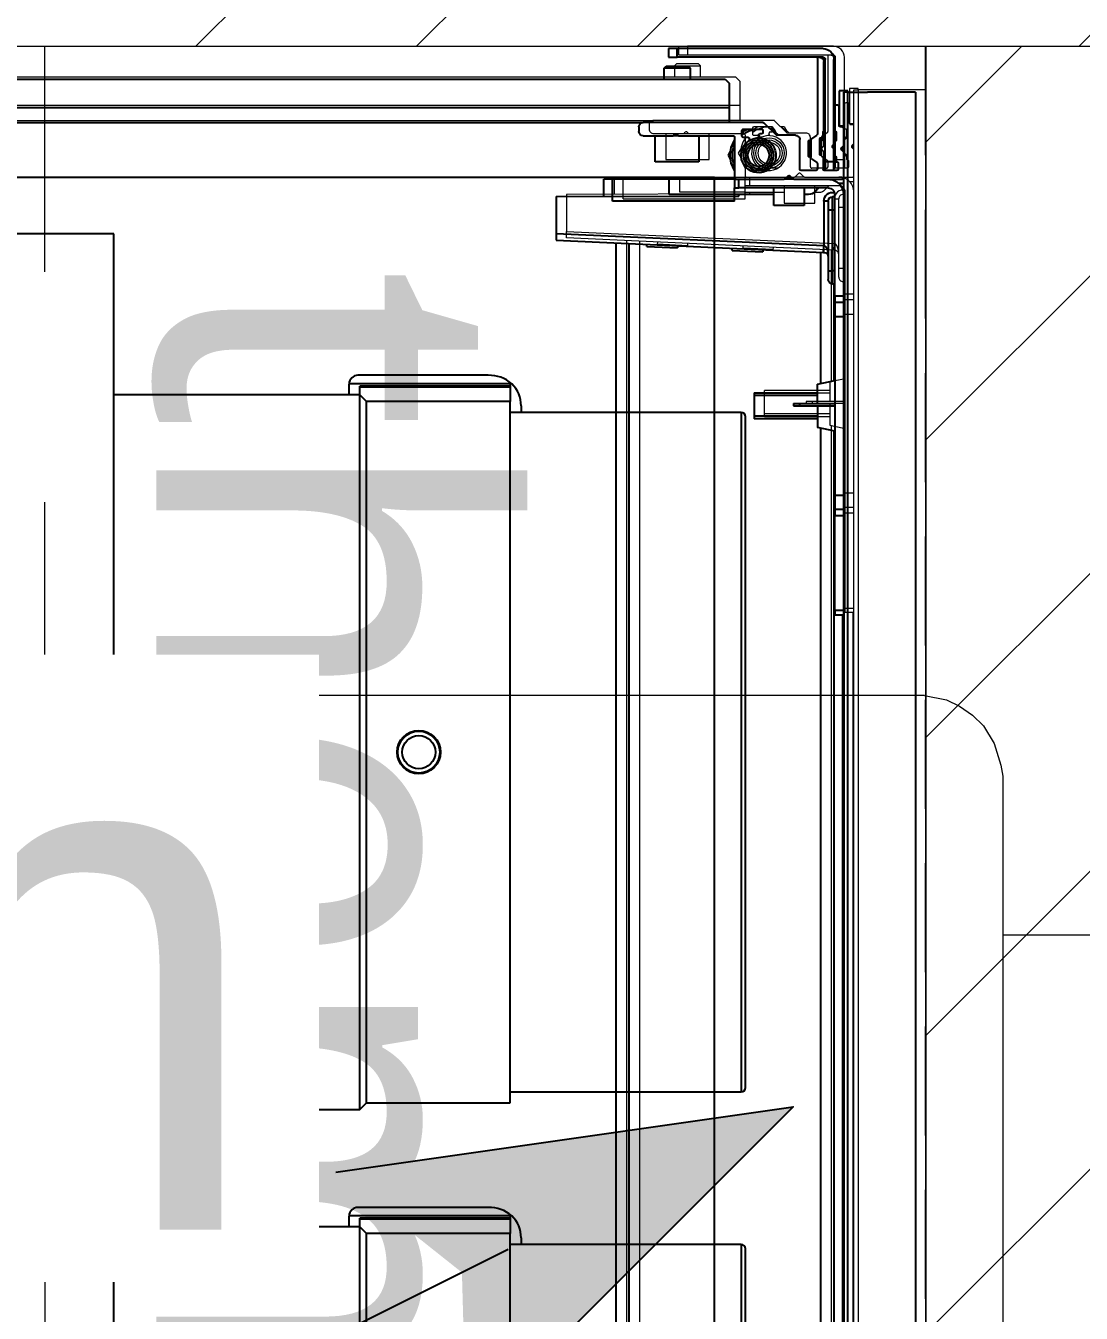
# Model space of a CAD drawing. Header units: centimetres. Extents: x 2666 to 9670, y 1889 to 5633.
# Drawn here: x 5266.43 to 5290.66, y 4105.31 to 4134.86 of the extents above; entities that cross this region are included whole.
import ezdxf

# ---------------------------------------------------------------- set-up
doc = ezdxf.new("R2010")
doc.units = ezdxf.units.CM
doc.header["$LTSCALE"] = 12.7
doc.linetypes.add('Style de ligne -1', pattern=[0.83328, 0.41656, -0.41672])
doc.linetypes.add('Style de ligne -13', pattern=[0.295276, 0.19685, -0.098425])
for name, color, linetype, lineweight in [('B aménagement intérieur', 7, 'Continuous', 5), ('B Faux plafonds-1', 7, 'Continuous', 5), ('B GÈnÈral', 7, 'Continuous', 5), ('B Général', 7, 'Continuous', 5), ('C ANNOTATIONS-prestations', 7, 'Continuous', 5), ('prlm-ELEC-CFO', 1, 'Continuous', 25)]:
    doc.layers.add(name, color=color, linetype=linetype, lineweight=lineweight)
doc.layers.add('MTI900_Alu', color=252, linetype='Continuous')
doc.layers.add('prlm-CHAUFF', color=4, linetype='Continuous')
doc.styles.add('prlm-chauff', font='trebucbi.ttf', dxfattribs={"height": 18})
doc.styles.add('prlm-elec-cfo', font='comic.ttf', dxfattribs={"height": 12})

# ---------------------------------------------------------------- blocks, each defined once
blk = doc.blocks.new('gaine 150_70')
at = {"layer": 'B Général', "color": 7, "linetype": 'Continuous', "lineweight": 5}
blk.add_line((18.5, 36.305), (-69, 36.305), dxfattribs=at)
at = {"layer": 'B Général', "color": 7, "linetype": 'Continuous', "lineweight": 5, "flags": 128}
for points in [[(-70, 36.305), (19.5, 36.305), (19.5, -2.715), (-70, -2.715)], [(-70, -2.7), (-70, 36.3), (19.5, 36.3), (19.5, -2.7)]]:
    blk.add_lwpolyline(points, close=True, dxfattribs=at)
at = {"layer": 'C ANNOTATIONS-prestations'}
blk.add_line((-69, 36.305), (-69, 35.205), dxfattribs=at)
at = {"layer": 'C ANNOTATIONS-prestations', "lineweight": 5}
for p, q in [((-69, 35.205), (-69, 34.755)), ((-69.03, 34.755), (-69.03, 34.555)), ((-69, 34.755), (-69.03, 34.755)), ((-69, 34.655), (-69, 34.755)), ((-69, 34.755), (18.5, 34.755)), ((18.5, 34.655), (-69, 34.655)), ((-68.23, 34.555), (-68.23, 34.655)), ((-68.2, 34.625), (-68.2, 34.585)), ((-67.771, 34.655), (-67.721, 34.606)), ((-67.736, 34.62), (-67.664, 34.62)), ((-67.679, 34.606), (-67.629, 34.655)), ((-67, 34.625), (-67, 34.655)), ((-67, 33.517), (-67, 34.625)), ((-66.9, 34.55), (-66.9, 34.655)), ((-64.317, 34.455), (-64.317, 34.655)), ((-64.182, 34.655), (-64.182, 34.455)), ((-63.85, 34.455), (-63.85, 34.655)), ((-59.75, 34.455), (-59.75, 34.655)), ((-59.418, 34.455), (-59.418, 34.655)), ((-59.283, 34.655), (-59.283, 34.455)), ((-57.1, 34.455), (-57.1, 34.655)), ((-57, 34.655), (-57, 34.455)), ((-23.583, 34.635), (-57, 34.635)), ((-67.4, 34.435), (-69.75, 34.435)), ((-69.03, 34.555), (-68.23, 34.555)), ((-68.7, 34.525), (-68.7, 34.465)), ((-68.23, 34.555), (-68.67, 34.555)), ((-68.67, 34.435), (-68.135, 34.435)), ((-67.904, 34.485), (-68.076, 34.485)), ((-67.94, 34.485), (-67.901, 34.446)), ((-67.901, 34.446), (-67.868, 34.446)), ((-67.845, 34.435), (-67.56, 34.435)), ((-67.537, 34.446), (-67.499, 34.446)), ((-67.4, 34.485), (-67.501, 34.485)), ((-67.499, 34.446), (-67.46, 34.485)), ((-67.4, 34.505), (-67.4, 34.485)), ((-67.4, 34.435), (-67.2, 34.435)), ((-67.4, 34.235), (-67.4, 34.435)), ((-67.23, 34.535), (-67.37, 34.535)), ((-67.2, 34.505), (-67.2, 34.215)), ((-66.8, 34.305), (-66.8, 32.255)), ((-64.317, 34.455), (-66.65, 34.455)), ((-66.6, 34.405), (-66.6, 34.455)), ((-66.6, 34.405), (-66.3, 34.405)), ((-66.3, 34.305), (-66.5, 34.305)), ((-66.5, 34.205), (-66.5, 34.305)), ((-66.3, 34.455), (-66.3, 34.405)), ((-66.3, 34.405), (-64.9, 34.405)), ((-66.3, 34.405), (-66.3, 34.305)), ((-64.9, 34.305), (-66.3, 34.305)), ((-64.9, 34.405), (-64.9, 34.455)), ((-64.9, 34.405), (-64.6, 34.405)), ((-64.9, 34.405), (-64.9, 34.305)), ((-64.7, 34.305), (-64.9, 34.305)), ((-64.6, 34.455), (-64.6, 34.405)), ((-62.366, 34.435), (-64.6, 34.435)), ((-64.182, 34.455), (-64.317, 34.455)), ((-63.85, 34.455), (-64.182, 34.455)), ((-59.75, 34.455), (-63.85, 34.455)), ((-62.37, 34.455), (-62.3, 34.105)), ((-61.85, 34.455), (-61.85, 33.696)), ((-61.8, 34.455), (-61.8, 33.696)), ((-61.3, 34.105), (-61.23, 34.455)), ((-23.65, 34.435), (-61.234, 34.435)), ((-59.418, 34.455), (-59.75, 34.455)), ((-59.283, 34.455), (-59.418, 34.455)), ((-57.1, 34.455), (-59.283, 34.455)), ((-57, 34.455), (-57.1, 34.455)), ((-70, 34.185), (-70, 30.835)), ((-69.8, 34.185), (-69.8, 30.835)), ((-69.8, 34.105), (-69.8, 34.085)), ((-69.77, 34.055), (-68.041, 34.055)), ((-67.4, 34.235), (-69.75, 34.235)), ((-68.105, 34.205), (-69.7, 34.205)), ((-68.077, 34.185), (-67.903, 34.185)), ((-68.016, 34.042), (-67.929, 33.918)), ((-67.9, 34.235), (-67.9, 34.185)), ((-67.783, 34.205), (-67.875, 34.205)), ((-67.857, 34.185), (-67.857, 34.235)), ((-67.762, 34.196), (-67.721, 34.156)), ((-67.679, 34.156), (-67.638, 34.196)), ((-67.53, 34.205), (-67.617, 34.205)), ((-67.543, 34.185), (-67.543, 34.235)), ((-67.23, 34.185), (-67.502, 34.185)), ((-67.5, 34.185), (-67.5, 34.235)), ((-67.471, 33.918), (-67.384, 34.042)), ((-67.2, 34.235), (-67.4, 34.235)), ((-67.359, 34.055), (-67.23, 34.055)), ((-67.2, 34.025), (-67.2, 33.685)), ((-65.471, 34.205), (-66.5, 34.205)), ((-65.75, 28.055), (-65.471, 34.205)), ((-65.321, 34.198), (-65.6, 28.055)), ((-65.471, 34.205), (-65.47, 34.21)), ((-65.321, 34.198), (-65.471, 34.205)), ((-65.324, 34.135), (-62.306, 34.135)), ((-65.32, 34.21), (-65.321, 34.198)), ((-62.3, 34.105), (-61.85, 34.105)), ((-62.1, 34.105), (-62.1, 32.605)), ((-62.039, 34.105), (-62.039, 32.605)), ((-61.8, 34.105), (-61.3, 34.105)), ((-61.561, 34.105), (-61.561, 32.605)), ((-61.5, 32.605), (-61.5, 34.105)), ((-61.294, 34.135), (-23.75, 34.135)), ((-67.904, 33.905), (-67.496, 33.905)), ((-67.9, 33.905), (-67.9, 33.875)), ((-67.9, 33.875), (-67.5, 33.875)), ((-67.9, 33.875), (-67.88, 33.855)), ((-67.88, 33.855), (-67.52, 33.855)), ((-67.857, 33.855), (-67.857, 33.905)), ((-67.543, 33.855), (-67.543, 33.905)), ((-67.52, 33.855), (-67.5, 33.875)), ((-67.5, 33.875), (-67.5, 33.905)), ((-66.4, 33.755), (-66.8, 33.755)), ((-66.65, 33.755), (-66.65, 33.852)), ((-66.4, 33.055), (-66.4, 33.755)), ((-61.85, 33.696), (-61.8, 33.696)), ((-61.85, 33.696), (-61.85, 33.56)), ((-61.8, 33.696), (-61.8, 33.56)), ((-68.01, 33.555), (-68.01, 33.127)), ((-67.23, 33.655), (-67.91, 33.655)), ((-67.079, 33.426), (-67.009, 33.496)), ((-67, 33.517), (-67, 33.293)), ((-61.85, 33.56), (-61.8, 33.56)), ((-68.019, 33.106), (-68.291, 32.834)), ((-68.156, 33.055), (-68.056, 33.113)), ((-67.009, 33.314), (-67.079, 33.384)), ((-67, 32.185), (-67, 33.293)), ((-68.3, 32.813), (-68.3, 30.055)), ((-68.156, 32.969), (-68.156, 33.055)), ((-68.07, 32.805), (-68.12, 32.805)), ((-67.2, 32.899), (-67.2, 32.511)), ((-66.8, 33.055), (-66.4, 33.055)), ((-66.65, 32.155), (-66.65, 33.055)), ((-65.334, 32.803), (-65.384, 32.805)), ((-68.15, 32.775), (-68.15, 32.355)), ((-68.04, 32.735), (-68.04, 32.775)), ((-67.979, 32.705), (-68.01, 32.705)), ((-65.334, 32.803), (-65.366, 32.101)), ((-61.5, 32.605), (-62.1, 32.605)), ((-68.104, 32.325), (-68.15, 32.351)), ((-68.12, 32.325), (-67.99, 32.325)), ((-67.96, 32.355), (-67.96, 32.465)), ((-67.93, 32.495), (-67.907, 32.495)), ((-67, 32.255), (-66.8, 32.255)), ((-66.8, 32.255), (-66.8, 32.155)), ((-66.65, 32.257), (-66.61, 32.255)), ((-66.61, 32.255), (-66.601, 28.055)), ((-69.2, 32.035), (-69.3, 31.935)), ((-69.3, 1.435), (-69.3, 31.935)), ((-69.2, 32.035), (-68.65, 32.035)), ((-68.65, 32.035), (-68.3, 32.035)), ((-68.65, 1.335), (-68.65, 32.035)), ((-68, 30.867), (-68, 32.125)), ((-67.97, 32.155), (-67.03, 32.155)), ((-67.55, 32.005), (-67.65, 32.063)), ((-67.45, 32.063), (-67.55, 32.005)), ((-67, 32.155), (-67, 32.185)), ((-67, 30.655), (-67, 32.155)), ((-66.8, 32.155), (-67, 32.155)), ((-66.65, 32.155), (-66.8, 32.155)), ((-66.5, 32.155), (-66.65, 32.155)), ((-66.65, 32.155), (-66.65, 30.655)), ((-66.5, 29.355), (-66.5, 32.155)), ((-65.416, 32.104), (-65.366, 32.101)), ((-67.4, 31.335), (-68, 31.335)), ((-67.4, 30.335), (-67.4, 31.335)), ((-69.55, 31.135), (-69.6, 31.085)), ((-69.6, 31.085), (-69.6, 30.585)), ((-69.55, 30.535), (-69.55, 31.135)), ((-69.3, 31.135), (-69.55, 31.135)), ((-70, 30.635), (-70, 30.835)), ((-70, 30.835), (-69.8, 30.835)), ((-69.8, 30.835), (-69.8, 30.635)), ((-68.029, 30.826), (-68.009, 30.846)), ((-68.009, 30.764), (-68.029, 30.784)), ((-68, 30.743), (-68, 30.867)), ((-68, 30.055), (-68, 30.743)), ((-65.423, 30.841), (-65.473, 30.843)), ((-65.423, 30.841), (-65.455, 30.139)), ((-69.8, 30.635), (-70, 30.635)), ((-69.6, 30.585), (-69.55, 30.535)), ((-69.55, 30.535), (-69.3, 30.535)), ((-67, 29.355), (-67, 30.655)), ((-66.65, 30.655), (-67, 30.655)), ((-68, 30.335), (-67.4, 30.335)), ((-68.3, 3.285), (-68.3, 30.055)), ((-68.2, 29.955), (-68.1, 29.955)), ((-65.505, 30.142), (-65.455, 30.139)), ((-65.524, 29.735), (-23.925, 29.735)), ((-67, 29.155), (-67, 29.355)), ((-66.5, 29.355), (-67, 29.355)), ((-65.537, 29.435), (-23.925, 29.435)), ((-66.603, 29.155), (-67, 29.155)), ((-66.601, 28.055), (-65.75, 28.055)), ((-65.6, 28.055), (-65.75, 28.055))]:
    blk.add_line(p, q, dxfattribs=at)
at = {"layer": 'C ANNOTATIONS-prestations', "lineweight": 5, "flags": 128}
for points in [[(-68.23, 34.555, 0.198912), (-68.209, 34.564, 0.198912), (-68.2, 34.585)], [(-68.17, 34.655, 0.198912), (-68.191, 34.646, 0.198912), (-68.2, 34.625)], [(-67.721, 34.606, 0.198912), (-67.7, 34.597, 0.198912), (-67.679, 34.606)], [(-67, 34.625, 0.198912), (-67.009, 34.646, 0.198912), (-67.03, 34.655)], [(-66.65, 34.655, 0.198912), (-66.897, 34.552, 0.198912), (-67, 34.305)], [(-69.75, 34.435, 0.198912), (-69.927, 34.362, 0.198912), (-70, 34.185)], [(-68.67, 34.555, 0.198912), (-68.691, 34.546, 0.198912), (-68.7, 34.525)], [(-68.7, 34.465, 0.198912), (-68.691, 34.444, 0.198912), (-68.67, 34.435)], [(-68.135, 34.435, 0.17724), (-68.116, 34.442, 0.17724), (-68.105, 34.46)], [(-68.076, 34.485, 0.17724), (-68.095, 34.478, 0.17724), (-68.105, 34.46)], [(-67.875, 34.46, 0.17724), (-67.885, 34.478, 0.17724), (-67.904, 34.485)], [(-67.9, 34.435, 0.013224), (-67.9, 34.44, 0.013224), (-67.901, 34.446)], [(-67.875, 34.46, 0.17724), (-67.864, 34.442, 0.17724), (-67.845, 34.435)], [(-67.56, 34.435, 0.17724), (-67.541, 34.442, 0.17724), (-67.53, 34.46)], [(-67.501, 34.485, 0.17724), (-67.52, 34.478, 0.17724), (-67.53, 34.46)], [(-67.499, 34.446, 0.013224), (-67.5, 34.44, 0.013224), (-67.5, 34.435)], [(-67.37, 34.535, 0.198912), (-67.391, 34.526, 0.198912), (-67.4, 34.505)], [(-67.2, 34.505, 0.198912), (-67.209, 34.526, 0.198912), (-67.23, 34.535)], [(-66.65, 34.455, 0.198912), (-66.756, 34.411, 0.198912), (-66.8, 34.305)], [(-66.695, 34.448, 0.227222), (-66.656, 34.28, 0.227222), (-66.5, 34.205)], [(-66.6, 34.405, 0.198912), (-66.571, 34.334, 0.198912), (-66.5, 34.305)], [(-65.22, 34.305, 0.193016), (-65.289, 34.277, 0.193016), (-65.32, 34.21)], [(-64.7, 34.305, 0.198912), (-64.629, 34.334, 0.198912), (-64.6, 34.405)], [(-69.75, 34.235, 0.198912), (-69.785, 34.22, 0.198912), (-69.8, 34.185)], [(-69.7, 34.205, 0.198912), (-69.771, 34.176, 0.198912), (-69.8, 34.105)], [(-69.8, 34.085, 0.198912), (-69.791, 34.064, 0.198912), (-69.77, 34.055)], [(-68.105, 34.205, 0.155096), (-68.094, 34.191, 0.155096), (-68.077, 34.185)], [(-68.016, 34.042, 0.120588), (-68.027, 34.052, 0.120588), (-68.041, 34.055)], [(-67.903, 34.185, 0.155096), (-67.886, 34.191, 0.155096), (-67.875, 34.205)], [(-67.762, 34.196, 0.098491), (-67.772, 34.203, 0.098491), (-67.783, 34.205)], [(-67.721, 34.156, 0.198912), (-67.7, 34.147, 0.198912), (-67.679, 34.156)], [(-67.617, 34.205, 0.098491), (-67.628, 34.203, 0.098491), (-67.638, 34.196)], [(-67.53, 34.205, 0.155096), (-67.519, 34.191, 0.155096), (-67.502, 34.185)], [(-67.359, 34.055, 0.120588), (-67.373, 34.052, 0.120588), (-67.384, 34.042)], [(-67.23, 34.185, 0.198912), (-67.209, 34.194, 0.198912), (-67.2, 34.215)], [(-67.2, 34.025, 0.198912), (-67.209, 34.046, 0.198912), (-67.23, 34.055)], [(-66.8, 34.087, 0.028434), (-66.763, 34.044, 0.028434), (-66.722, 34.005)], [(-66.65, 33.852, 0.109774), (-66.669, 33.936, 0.109774), (-66.722, 34.005)], [(-67.929, 33.918, 0.120588), (-67.918, 33.908, 0.120588), (-67.904, 33.905)], [(-67.496, 33.905, 0.120588), (-67.482, 33.908, 0.120588), (-67.471, 33.918)], [(-67.91, 33.655, 0.198912), (-67.981, 33.626, 0.198912), (-68.01, 33.555)], [(-67.23, 33.655, 0.198912), (-67.209, 33.664, 0.198912), (-67.2, 33.685)], [(-67.079, 33.426, 0.198912), (-67.088, 33.405, 0.198912), (-67.079, 33.384)], [(-67.009, 33.496, 0.098491), (-67.002, 33.506, 0.098491), (-67, 33.517)], [(-68.01, 33.164, 0.041018), (-68.079, 33.083, 0.041018), (-68.133, 32.992)], [(-68.019, 33.106, 0.098491), (-68.012, 33.116, 0.098491), (-68.01, 33.127)], [(-67.882, 32.482, 0.366532), (-67.384, 32.341, 0.366532), (-67.164, 32.808, 0.366532), (-67.588, 33.103, 0.366532), (-67.949, 32.733)], [(-67, 33.293, 0.098491), (-67.002, 33.304, 0.098491), (-67.009, 33.314)], [(-68.291, 32.834, 0.098491), (-68.298, 32.824, 0.098491), (-68.3, 32.813)], [(-68.12, 32.805, 0.198912), (-68.141, 32.796, 0.198912), (-68.15, 32.775)], [(-68.04, 32.775, 0.198912), (-68.049, 32.796, 0.198912), (-68.07, 32.805)], [(-68.143, 32.794, 0.018566), (-68.148, 32.75, 0.018566), (-68.15, 32.705)], [(-68.15, 32.705, 0.085942), (-68.115, 32.503, 0.085942), (-68.014, 32.325)], [(-68.04, 32.735, 0.198912), (-68.031, 32.714, 0.198912), (-68.01, 32.705)], [(-67.979, 32.705, 0.189855), (-67.958, 32.713, 0.189855), (-67.949, 32.733)], [(-67.949, 32.733, 0.008728), (-67.95, 32.719, 0.008728), (-67.95, 32.705)], [(-67.95, 32.705, 0.074153), (-67.933, 32.588, 0.074153), (-67.882, 32.482)], [(-68.15, 32.455, 0.02871), (-68.117, 32.388, 0.02871), (-68.077, 32.325)], [(-68.15, 32.355, 0.198912), (-68.141, 32.334, 0.198912), (-68.12, 32.325)], [(-67.99, 32.325, 0.198912), (-67.969, 32.334, 0.198912), (-67.96, 32.355)], [(-67.93, 32.495, 0.198912), (-67.951, 32.486, 0.198912), (-67.96, 32.465)], [(-67.882, 32.482, 0.122946), (-67.893, 32.491, 0.122946), (-67.907, 32.495)], [(-67.97, 32.155, 0.198912), (-67.991, 32.146, 0.198912), (-68, 32.125)], [(-67.896, 32.155, 0.14145), (-67.55, 32.055, 0.14145), (-67.204, 32.155)], [(-67.79, 32.155, 0.103148), (-67.55, 32.105, 0.103148), (-67.31, 32.155)], [(-67.03, 32.155, 0.198912), (-67.009, 32.164, 0.198912), (-67, 32.185)], [(-68.029, 30.826, 0.198912), (-68.038, 30.805, 0.198912), (-68.029, 30.784)], [(-68.009, 30.846, 0.098491), (-68.002, 30.856, 0.098491), (-68, 30.867)], [(-68, 30.743, 0.098491), (-68.002, 30.754, 0.098491), (-68.009, 30.764)], [(-68.3, 30.055, 0.198912), (-68.271, 29.984, 0.198912), (-68.2, 29.955)], [(-68.1, 29.955, 0.198912), (-68.029, 29.984, 0.198912), (-68, 30.055)]]:
    blk.add_lwpolyline(points, format="xyb", dxfattribs=at)
at = {"layer": 'C ANNOTATIONS-prestations', "lineweight": 5}
for radius in [0.35, 0.3, 0.25]:
    blk.add_circle((-67.55, 32.705), radius, dxfattribs=at)
for points, knots in [([(-65.22, 34.305), (-65.254, 34.305), (-65.318, 34.298), (-65.367, 34.286), (-65.396, 34.276), (-65.421, 34.265), (-65.441, 34.252), (-65.453, 34.242), (-65.462, 34.232), (-65.469, 34.218), (-65.47, 34.211), (-65.47, 34.21), (-65.47, 34.21)], [0, 0, 0, 1, 2, 3, 4, 5, 6, 7, 8, 9, 9, 10, 10, 10]), ([(-65.47, 34.21), (-65.431, 34.208), (-65.38, 34.207), (-65.352, 34.207), (-65.333, 34.207), (-65.324, 34.208), (-65.322, 34.209), (-65.321, 34.209), (-65.32, 34.209), (-65.32, 34.209), (-65.32, 34.21)], [0, 0, 0, 1, 2, 3, 4, 5, 6, 7, 7, 8, 8, 8])]:
    blk.add_open_spline(points, degree=2, knots=knots, dxfattribs=at)
blk = doc.blocks.new('xi.thema+')
at = {"layer": 'prlm-CHAUFF', "color": 0}
blk.add_lwpolyline([(-20.9, 0), (-20.9, 34.4), (20.9, 34.4), (20.9, 0)], close=True, dxfattribs=at)
blk.add_circle((0, 13), 6.25, dxfattribs=at)
at = {"layer": 'prlm-CHAUFF', "color": 0, "insert": (0, 25.539), "char_height": 8, "width": 7.19706, "attachment_point": 5, "style": 'prlm-chauff'}
blk.add_mtext('thema+', dxfattribs=at)
blk = doc.blocks.new('A n0.MTI900_Alu_390')
at = {"layer": 'MTI900_Alu', "color": 1, "linetype": 'Continuous'}
for p, q in [((-4.34, -0.405), (-4.34, -3.475)), ((-4.405, -0.415), (-4.405, -3.465)), ((-4.305, -0.6), (-4.305, -3.277)), ((-4.1351, -3.077), (-4.136, -3.497)), ((-4.1351, -3.077), (-4.05, -3.077)), ((-4.0221, -3.692), (-4.05, -3.077)), ((-4.05, -3.077), (-4.035, -3.077)), ((-4.035, -3.077), (-4.0071, -3.6913)), ((-4.175, -3.207), (-4.175, -3.187)), ((-4.1353, -3.187), (-4.175, -3.187)), ((-4.175, -3.337), (-4.175, -3.207)), ((-4.125, -3.207), (-4.175, -3.207)), ((-4.125, -3.487), (-4.125, -3.207)), ((-0.2775, -3.215), (-4.0287, -3.215)), ((-0.2775, -3.245), (-4.0274, -3.245)), ((-4.305, -3.5528), (-4.305, -3.277)), ((-4.295, -3.267), (-4.285, -3.267)), ((-4.275, -3.277), (-4.275, -3.3458)), ((-4.215, -3.305), (-4.275, -3.305)), ((-4.215, -3.405), (-4.215, -3.305)), ((-4.0205, -3.2854), (-4.0255, -3.2857)), ((-4.0205, -3.2854), (-4.0173, -3.3556)), ((-4.475, -3.355), (-4.475, -3.335)), ((-4.475, -3.335), (-4.455, -3.335)), ((-4.455, -3.335), (-4.455, -3.355)), ((-4.43, -3.325), (-4.435, -3.33)), ((-4.435, -3.33), (-4.435, -3.38)), ((-4.43, -3.385), (-4.43, -3.325)), ((-4.405, -3.325), (-4.43, -3.325)), ((-4.175, -3.487), (-4.175, -3.337)), ((-4.14, -3.337), (-4.175, -3.337)), ((-4.14, -3.487), (-4.14, -3.337)), ((-4.475, -3.69), (-4.475, -3.355)), ((-4.455, -3.355), (-4.475, -3.355)), ((-4.455, -3.69), (-4.455, -3.355)), ((-4.2759, -3.3479), (-4.2779, -3.3499)), ((-4.2779, -3.3541), (-4.2759, -3.3561)), ((-4.275, -3.3582), (-4.275, -3.3458)), ((-4.275, -3.3582), (-4.275, -3.484)), ((-4.0223, -3.3558), (-4.0173, -3.3556)), ((-4.435, -3.38), (-4.43, -3.385)), ((-4.43, -3.385), (-4.405, -3.385)), ((-4.275, -3.405), (-4.215, -3.405)), ((-4.405, -3.465), (-4.395, -3.475)), ((-4.34, -3.475), (-4.395, -3.475)), ((-4.305, -3.475), (-4.34, -3.475)), ((-4.272, -3.487), (-4.178, -3.487)), ((-4.24, -3.4778), (-4.23, -3.472)), ((-4.23, -3.472), (-4.22, -3.4778)), ((-4.175, -3.49), (-4.175, -3.487)), ((-4.175, -3.487), (-4.155, -3.487)), ((-4.14, -3.487), (-4.155, -3.487)), ((-4.155, -3.487), (-4.155, -3.497)), ((-4.125, -3.487), (-4.14, -3.487)), ((-4.14, -3.577), (-4.14, -3.487)), ((-4.0116, -3.4816), (-4.0166, -3.4819)), ((-4.0116, -3.4816), (-4.0084, -3.5518)), ((-4.29, -3.5066), (-4.2854, -3.504)), ((-4.29, -3.507), (-4.29, -3.549)), ((-4.274, -3.504), (-4.287, -3.504)), ((-4.271, -3.518), (-4.271, -3.507)), ((-4.175, -3.49), (-4.175, -3.6008)), ((-4.155, -3.497), (-4.175, -3.497)), ((-4.155, -3.702), (-4.155, -3.497)), ((-4.136, -3.497), (-4.14, -3.4972)), ((-4.279, -3.549), (-4.279, -3.545)), ((-4.276, -3.542), (-4.2729, -3.542)), ((-4.2657, -3.521), (-4.268, -3.521)), ((-4.195, -3.5614), (-4.195, -3.5226)), ((-3.685, -3.532), (-3.625, -3.532)), ((-3.685, -3.532), (-3.685, -3.677)), ((-3.6789, -3.677), (-3.6789, -3.532)), ((-3.6311, -3.677), (-3.6311, -3.532)), ((-3.625, -3.677), (-3.625, -3.532)), ((-4.2769, -3.5821), (-4.3041, -3.5549)), ((-4.2906, -3.577), (-4.2906, -3.5684)), ((-4.287, -3.552), (-4.282, -3.552)), ((-4.0134, -3.552), (-4.0084, -3.5518)), ((-4.2806, -3.5828), (-4.2906, -3.577)), ((-4.276, -3.627), (-4.276, -3.5842)), ((-4.1759, -3.6029), (-4.1829, -3.6099)), ((-4.175, -3.6232), (-4.175, -3.6008)), ((-4.115, -3.577), (-4.155, -3.577)), ((-4.115, -3.647), (-4.115, -3.577)), ((-4.1829, -3.6141), (-4.1759, -3.6211)), ((-4.175, -3.6232), (-4.175, -3.734)), ((-3.66, -3.6225), (-3.655, -3.6225)), ((-3.66, -3.6225), (-3.66, -3.6361)), ((-3.655, -3.6225), (-3.655, -3.6361)), ((-4.2766, -3.6757), (-4.2679, -3.6633)), ((-4.198, -3.637), (-4.266, -3.637)), ((-4.2654, -3.662), (-4.2246, -3.662)), ((-4.263, -3.657), (-4.265, -3.659)), ((-4.225, -3.659), (-4.265, -3.659)), ((-4.265, -3.659), (-4.265, -3.662)), ((-4.227, -3.657), (-4.263, -3.657)), ((-4.2607, -3.657), (-4.2607, -3.662)), ((-4.2293, -3.657), (-4.2293, -3.662)), ((-4.225, -3.659), (-4.227, -3.657)), ((-4.225, -3.662), (-4.225, -3.659)), ((-4.2221, -3.6633), (-4.2134, -3.6757)), ((-4.195, -3.674), (-4.195, -3.64)), ((-4.155, -3.647), (-4.115, -3.647)), ((-4.14, -3.6567), (-4.14, -3.647)), ((-3.66, -3.6361), (-3.655, -3.6361)), ((-3.66, -3.6361), (-3.66, -3.717)), ((-3.655, -3.6361), (-3.655, -3.717)), ((-4.455, -3.682), (-4.455, -3.68)), ((-4.452, -3.677), (-4.2791, -3.677)), ((-4.2855, -3.692), (-4.445, -3.692)), ((-4.2653, -3.69), (-4.2827, -3.69)), ((-4.265, -3.69), (-4.265, -3.695)), ((-4.2521, -3.692), (-4.2625, -3.692)), ((-4.2607, -3.69), (-4.2607, -3.695)), ((-4.2471, -3.6871), (-4.2521, -3.692)), ((-4.2379, -3.692), (-4.2429, -3.6871)), ((-4.228, -3.692), (-4.2379, -3.692)), ((-4.2293, -3.69), (-4.2293, -3.695)), ((-4.2252, -3.69), (-4.198, -3.69)), ((-4.225, -3.695), (-4.225, -3.69)), ((-4.2109, -3.677), (-4.198, -3.677)), ((-4.195, -3.722), (-4.195, -3.693)), ((-4.125, -3.692), (-4.0221, -3.692)), ((-4.125, -3.702), (-4.125, -3.692)), ((-4.0071, -3.6913), (-4.0221, -3.692)), ((-4.022, -3.6925), (-4.0221, -3.692)), ((-3.7066, -3.685), (-4.0074, -3.685)), ((-4.0071, -3.6913), (-4.007, -3.6925)), ((-3.705, -3.677), (-3.713, -3.717)), ((-3.66, -3.677), (-3.705, -3.677)), ((-3.655, -3.677), (-3.605, -3.677)), ((-3.597, -3.717), (-3.605, -3.677)), ((-0.26, -3.685), (-3.6034, -3.685)), ((-4.215, -3.695), (-4.45, -3.695)), ((-4.215, -3.715), (-4.45, -3.715)), ((-4.345, -3.724), (-4.345, -3.718)), ((-4.342, -3.715), (-4.2885, -3.715)), ((-4.2826, -3.72), (-4.2654, -3.72)), ((-4.2651, -3.7161), (-4.269, -3.72)), ((-4.2618, -3.7161), (-4.2651, -3.7161)), ((-4.2595, -3.715), (-4.231, -3.715)), ((-4.2249, -3.7161), (-4.2287, -3.7161)), ((-4.2251, -3.72), (-4.215, -3.72)), ((-4.221, -3.72), (-4.2249, -3.7161)), ((-4.215, -3.715), (-4.215, -3.695)), ((-4.215, -3.695), (-4.195, -3.695)), ((-4.195, -3.715), (-4.215, -3.715)), ((-4.215, -3.72), (-4.215, -3.722)), ((-3.9067, -3.717), (-4.14, -3.717)), ((-4.135, -3.717), (-4.135, -3.712)), ((-4.105, -3.712), (-4.135, -3.712)), ((-4.125, -3.702), (-4.105, -3.702)), ((-4.105, -3.702), (-3.965, -3.702)), ((-4.105, -3.702), (-4.105, -3.712)), ((-4.105, -3.712), (-4.105, -3.717)), ((-3.965, -3.712), (-4.105, -3.712)), ((-3.965, -3.702), (-3.945, -3.702)), ((-3.965, -3.702), (-3.965, -3.712)), ((-3.965, -3.717), (-3.965, -3.712)), ((-3.935, -3.712), (-3.965, -3.712)), ((-3.935, -3.712), (-3.935, -3.717)), ((-3.935, -3.715), (-3.7126, -3.715)), ((-3.9067, -3.737), (-3.9067, -3.717)), ((-3.9067, -3.717), (-3.8932, -3.717)), ((-3.8932, -3.717), (-3.86, -3.717)), ((-3.8932, -3.717), (-3.8932, -3.737)), ((-3.86, -3.717), (-3.45, -3.717)), ((-3.86, -3.717), (-3.86, -3.737)), ((-3.5974, -3.715), (-0.25, -3.715)), ((-3.45, -3.717), (-3.45, -3.737)), ((-3.45, -3.717), (-3.4168, -3.717)), ((-3.4168, -3.737), (-3.4168, -3.717)), ((-3.4168, -3.717), (-3.4033, -3.717)), ((-3.185, -3.717), (-3.4033, -3.717)), ((-3.4033, -3.717), (-3.4033, -3.737)), ((-3.185, -3.717), (-3.175, -3.717)), ((-3.185, -3.737), (-3.185, -3.717)), ((-3.175, -3.717), (-3.175, -3.737)), ((-4.378, -3.747), (-4.378, -3.727)), ((-4.378, -3.727), (-4.298, -3.727)), ((-4.375, -3.747), (-4.378, -3.747)), ((-4.375, -3.737), (4.375, -3.737)), ((-4.375, -3.747), (-4.375, -3.737)), ((4.375, -3.747), (-4.375, -3.747)), ((-4.375, -3.747), (-4.375, -3.792)), ((-4.298, -3.727), (-4.342, -3.727)), ((-4.298, -3.727), (-4.298, -3.737)), ((-4.295, -3.734), (-4.295, -3.73)), ((-4.2471, -3.7321), (-4.2521, -3.737)), ((-4.2414, -3.7335), (-4.2486, -3.7335)), ((-4.2379, -3.737), (-4.2429, -3.7321)), ((-4.212, -3.725), (-4.198, -3.725)), ((-4.175, -3.737), (-4.175, -3.734)), ((-4.165, -3.737), (-4.165, -3.7265)), ((-3.175, -3.735), (-0.2433, -3.735)), ((-4.375, -3.902), (-4.375, -3.792)), ((-4.375, -3.902), (4.375, -3.902))]:
    blk.add_line(p, q, dxfattribs=at)
for radius in [0.035, 0.03, 0.025]:
    blk.add_circle((-4.23, -3.542), radius, dxfattribs=at)
for centre, radius, start, end in [((-4.295, -3.277), 0.01, 90, 180), ((-4.285, -3.277), 0.01, 0, 90), ((-4.2758, -3.352), 0.003, 135, 225), ((-4.278, -3.3458), 0.003, 315, 0), ((-4.278, -3.3582), 0.003, 0, 45), ((-4.272, -3.484), 0.003, 180, 270), ((-4.23, -3.542), 0.065, 57.7958, 122.2042), ((-4.23, -3.542), 0.06, 66.4435, 113.5565), ((-4.178, -3.49), 0.003, 0, 90), ((-4.287, -3.507), 0.003, 90, 180), ((-4.23, -3.542), 0.06, 140.7035, 188.509), ((-4.23, -3.542), 0.065, 144.2242, 157.3801), ((-4.274, -3.507), 0.003, 0, 90), ((-4.23, -3.542), 0.04, 184.0006, 146.0728), ((-4.276, -3.545), 0.003, 90, 180), ((-4.2729, -3.545), 0.003, 4.0006, 90), ((-4.268, -3.518), 0.003, 180, 270), ((-4.23, -3.542), 0.04, 146.0728, 184.0006), ((-4.2657, -3.518), 0.003, 270, 326.0728), ((-4.302, -3.5528), 0.003, 180, 225), ((-4.287, -3.549), 0.003, 180, 270), ((-4.23, -3.542), 0.065, 206.162, 224.9525), ((-4.282, -3.549), 0.003, 270, 0), ((-4.279, -3.5842), 0.003, 0, 45), ((-4.178, -3.6008), 0.003, 315, 0), ((-4.266, -3.627), 0.01, 180, 270), ((-4.1808, -3.612), 0.003, 135, 225), ((-4.178, -3.6232), 0.003, 0, 45), ((-4.2654, -3.665), 0.003, 90, 145.008), ((-4.2246, -3.665), 0.003, 34.992, 90), ((-4.198, -3.64), 0.003, 0, 90), ((-4.16, -3.6567), 0.02, 309.8841, 0), ((-4.45, -3.69), 0.025, 180, 270), ((-4.452, -3.68), 0.003, 90, 180), ((-4.445, -3.682), 0.01, 180, 270), ((-4.45, -3.69), 0.005, 180, 270), ((-4.2827, -3.693), 0.003, 90, 160.5288), ((-4.2791, -3.674), 0.003, 270, 325.008), ((-4.2653, -3.693), 0.003, 19.4712, 90), ((-4.245, -3.6892), 0.003, 45, 135), ((-4.2252, -3.693), 0.003, 90, 160.5288), ((-4.2109, -3.674), 0.003, 214.992, 270), ((-4.198, -3.674), 0.003, 270, 0), ((-4.198, -3.693), 0.003, 0, 90), ((-4.1151, -3.7104), 0.05, 129.8841, 142.9139), ((-4.125, -3.712), 0.02, 90, 192.412), ((-3.997, -3.692), 0.01, 182.6026, 270), ((-4.342, -3.718), 0.003, 90, 180), ((-4.2885, -3.718), 0.003, 9.5941, 90), ((-4.2826, -3.717), 0.003, 189.5941, 270), ((-4.2654, -3.717), 0.003, 270, 350.4059), ((-4.275, -3.715), 0.01, 353.9388, 0), ((-4.2595, -3.718), 0.003, 90, 170.4059), ((-4.231, -3.718), 0.003, 9.5941, 90), ((-4.2251, -3.717), 0.003, 189.5941, 270), ((-4.215, -3.715), 0.01, 180, 186.0612), ((-4.212, -3.722), 0.003, 180, 270), ((-4.198, -3.722), 0.003, 270, 0), ((-4.14, -3.702), 0.035, 180, 270), ((-4.14, -3.702), 0.015, 180, 270), ((-4.125, -3.712), 0.01, 90, 180), ((-3.945, -3.712), 0.01, 0, 90), ((-4.342, -3.724), 0.003, 180, 270), ((-4.298, -3.73), 0.003, 0, 90), ((-4.292, -3.734), 0.003, 180, 270), ((-4.245, -3.7342), 0.003, 45, 135), ((-4.178, -3.734), 0.003, 270, 0)]:
    blk.add_arc(centre, radius, start, end, dxfattribs=at)
for centre, major_axis, ratio, start_param, end_param in [((-4.022, -3.6931), (0.015, 0.0007), 0.045361, 0, 1.568734), ((-3.997, -3.692), (0.025, 0), 0.4, 3.187016, 4.712389)]:
    blk.add_ellipse(centre, major_axis=major_axis, ratio=ratio, start_param=start_param, end_param=end_param, dxfattribs=at)
blk = doc.blocks.new('xi.uta-yzen-d')
at = {"layer": 'prlm-CHAUFF', "ltscale": 50}
for p, q in [((-36.4, 35.02), (-20.8, 35.02)), ((-36.4, 35.02), (-36.4, 29.72)), ((-20.9, 35.12), (-36.3, 35.12)), ((-20.8, 29.72), (-20.8, 35.02)), ((-17.3, 35.02), (-1.7, 35.02)), ((-17.3, 35.02), (-17.3, 29.72)), ((-1.8, 35.12), (-17.2, 35.12)), ((-36.55, 29.97), (-36.4, 29.97)), ((-17.45, 29.97), (-17.3, 29.97)), ((-37.056, 29.72), (-36.65, 29.72)), ((-37.056, 29.72), (-37.056, 26.02)), ((-37, 29.72), (-37, 26.27)), ((-36.98, 29.72), (-36.98, 26.27)), ((-20.55, 29.72), (-36.65, 29.72)), ((-36.65, 29.72), (-36.65, 26.42)), ((-20.55, 26.42), (-20.55, 29.72)), ((-17.956, 29.72), (-17.55, 29.72)), ((-17.956, 29.72), (-17.956, 26.02)), ((-17.9, 29.72), (-17.9, 26.27)), ((-17.88, 29.72), (-17.88, 26.27)), ((-1.45, 29.72), (-17.55, 29.72)), ((-17.55, 29.72), (-17.55, 26.42)), ((-37.25, 29.216), (-37.25, 26.22)), ((-18.15, 29.216), (-18.15, 26.22)), ((-37, 28.42), (-36.98, 28.42)), ((-17.9, 28.42), (-17.88, 28.42)), ((-36.98, 28.07), (-37, 28.07)), ((-17.88, 28.07), (-17.9, 28.07)), ((-37, 27.693), (-36.98, 27.693)), ((-17.9, 27.693), (-17.88, 27.693)), ((-36.98, 27.343), (-37, 27.343)), ((-37, 27.293), (-36.98, 27.293)), ((-36.98, 27.193), (-37, 27.193)), ((-17.88, 27.343), (-17.9, 27.343)), ((-17.9, 27.293), (-17.88, 27.293)), ((-17.88, 27.193), (-17.9, 27.193)), ((-36.65, 26.42), (-36.8, 26.27)), ((-20.55, 26.42), (-36.65, 26.42)), ((-20.4, 26.27), (-20.55, 26.42)), ((-17.55, 26.42), (-17.7, 26.27)), ((-1.45, 26.42), (-17.55, 26.42)), ((-36.8, 26.02), (-37.05, 26.02)), ((-36.98, 26.27), (-37, 26.27)), ((-36.8, 26.27), (-36.98, 26.27)), ((-20.4, 26.27), (-36.8, 26.27)), ((-36.8, 26.27), (-36.8, 20.62)), ((-20.4, 20.62), (-20.4, 26.27)), ((-17.7, 26.02), (-17.95, 26.02)), ((-17.88, 26.27), (-17.9, 26.27)), ((-17.7, 26.27), (-17.88, 26.27)), ((-1.3, 26.27), (-17.7, 26.27)), ((-17.7, 26.27), (-17.7, 20.62))]:
    blk.add_line(p, q, dxfattribs=at)
blk.add_lwpolyline([(-40.5, 20.62), (-40.5, 3.9), (40.5, 3.9), (40.5, 20.62)], close=True, dxfattribs=at)
for radius in [0.5, 0.48, 0.38]:
    blk.add_circle((-28.6, 27.62), radius, dxfattribs=at)
for centre, radius, start, end in [((-36.3, 35.02), 0.1, 90, 180), ((-20.9, 35.02), 0.1, 0, 90), ((-17.2, 35.02), 0.1, 90, 180), ((-36.55, 29.27), 0.7, 90, 136.2731), ((-17.45, 29.27), 0.7, 90, 136.2731), ((-36.475, 29.24), 0.776, 138.5248, 181.7675), ((-17.375, 29.24), 0.776, 138.5248, 181.7675), ((-37.05, 26.22), 0.2, 180, 268.3239), ((-37.05, 26.22), 0.2, 268.3239, 270), ((-17.95, 26.22), 0.2, 180, 268.3239), ((-17.95, 26.22), 0.2, 268.3239, 270)]:
    blk.add_arc(centre, radius, start, end, dxfattribs=at)
for centre, major_axis, ratio, start_param, end_param in [((-36.55, 28.959), (-0.45, 0), 0.974723, 5.983927, 6.283185), ((-17.45, 28.959), (-0.45, 0), 0.974723, 5.983927, 6.283185), ((-36.55, 28.603), (-0.45, 0), 0.974723, 5.983927, 6.283185), ((-17.45, 28.603), (-0.45, 0), 0.974723, 5.983927, 6.283185), ((-35.75, 28.603), (-1.25, 0), 0.146694, 0, 0.179125), ((-16.65, 28.603), (-1.25, 0), 0.146694, 0, 0.179125)]:
    blk.add_ellipse(centre, major_axis=major_axis, ratio=ratio, start_param=start_param, end_param=end_param, dxfattribs=at)
for points in [[(-36.982, 29.391), (-36.986, 29.379), (-36.989, 29.366), (-36.997, 29.324), (-37, 29.294), (-37, 29.265)], [(-17.882, 29.391), (-17.886, 29.379), (-17.889, 29.366), (-17.897, 29.324), (-17.9, 29.294), (-17.9, 29.265)]]:
    blk.add_open_spline(points, degree=3, knots=[0.8185803, 0.8185803, 0.8185803, 0.8185803, 0.875, 0.875, 1, 1, 1, 1], dxfattribs=at)
blk = doc.blocks.new('xi.CH')
at = {"layer": 'prlm-ELEC-CFO', "lineweight": 5}
blk.add_hatch(color=0, dxfattribs=at).paths.add_polyline_path([(-3, 6), (-0.103, 3.699), (0, 0), (7.5, 7.5)])
at = {"layer": 'prlm-ELEC-CFO', "color": 0}
for points in [[(-3, 6), (7.5, 7.5), (0, 0)], [(0.955, 4.227), (-7.5, 0), (7.5, -5.5), (-7.5, -5.5), (-7.5, -7.5), (7.5, -7.5)]]:
    blk.add_lwpolyline(points, dxfattribs=at)
blk = doc.blocks.new('200_wc-2')
at = {"layer": 'B Général', "color": 7, "linetype": 'Continuous', "lineweight": 5}
for p, q in [((-25, -20.1), (-25, 0)), ((-24.9, 0.1), (24.9, 0.1)), ((-19.5, -44.2), (-19.5, -21.9))]:
    blk.add_line(p, q, dxfattribs=at)
at = {"layer": 'B Général', "color": 7, "linetype": 'Continuous', "lineweight": 5, "flags": 128}
blk.add_lwpolyline([(-25, -20.1), (-24.9, -20.6), (-24.75, -20.9), (-24.55, -21.2), (-24.3, -21.45), (-23.9, -21.7), (-23.4, -21.85), (-23.15, -21.9), (23.25, -21.9), (23.55, -21.85), (23.9, -21.7), (24.2, -21.5), (24.45, -21.3), (24.65, -21.05), (24.8, -20.75), (24.9, -20.5), (24.95, -20.3), (25, -20.1)], dxfattribs=at)
at = {"layer": 'B Général', "color": 7, "linetype": 'Continuous', "lineweight": 5}
blk.add_arc((-24.9, 0), 0.1, 90, 180, dxfattribs=at)
blk = doc.blocks.new('Groupe-8-1')
at = {"layer": 'B Général', "color": 154, "linetype": 'Style de ligne -1', "true_color": 0x0053a6, "flags": 128}
blk.add_lwpolyline([(-35.4, 7.6), (35.6, 7.6), (35.6, -32.4), (-35.4, -32.4)], close=True, dxfattribs=at)
at = {"layer": 'B Général', "xscale": -1, "rotation": 270}
blk.add_blockref('200_wc-2', (35.5, 7.5), dxfattribs=at)
blk = doc.blocks.new('WC-plan-PMR')
at = {"layer": 'B Général', "color": 7}
blk.add_blockref('Groupe-8-1', (0, 0), dxfattribs=at)

msp = doc.modelspace()

# ---------------------------------------------------------------- hatches: boundary and pattern name
at = {"layer": 'B Faux plafonds-1', "linetype": 'Continuous', "lineweight": 5, "true_color": 0xaaaaaa}
h = msp.add_hatch(dxfattribs=at)
h.set_pattern_fill('F_P__SOFFITE', color=253, style=0, pattern_type=2)
h.set_pattern_definition([(45, (0, 0.2205), (-3.5277778, 3.3072917), [])])
h.paths.add_polyline_path([(5287.089, 4134.389), (5417.089, 4134.389), (5417.089, 3989.389), (5287.089, 3989.389)])
at = {"layer": 'B GÈnÈral', "linetype": 'Continuous', "lineweight": 5}
h = msp.add_hatch(dxfattribs=at)
h.set_pattern_fill('50_BETON', style=0, pattern_type=2)
h.set_pattern_definition([(45, (0, 0), (2.4253472, -2.6458333), [])])
h.paths.add_polyline_path([(5431.34, 4152.389), (4337.442, 4152.389), (4355.442, 4134.389), (5431.34, 4134.389)])

# ---------------------------------------------------------------- linework, layer by layer
at = {"layer": 'B Général', "color": 7, "linetype": 'Continuous', "lineweight": 18}
msp.add_line((4829.69, 4134.389), (5431.34, 4134.389), dxfattribs=at)
at = {"layer": 'B Général', "color": 7, "linetype": 'Continuous', "lineweight": 5}
msp.add_line((4829.69, 4134.389), (5431.34, 4134.389), dxfattribs=at)
at = {"layer": 'B Général', "color": 7, "linetype": 'Style de ligne -13', "lineweight": 5, "flags": 128}
msp.add_lwpolyline([(5287.089, 4134.389), (5417.089, 4134.389), (5417.089, 3989.389), (5287.089, 3989.389)], close=True, dxfattribs=at)

# ---------------------------------------------------------------- block references
at = {"layer": 'B aménagement intérieur', "color": 7, "rotation": 270}
msp.add_blockref('gaine 150_70', (5250.789, 4064.389), dxfattribs=at)
at = {"layer": 'B Général', "color": 7, "rotation": 180}
msp.add_blockref('WC-plan-PMR', (5302.465, 4101.989), dxfattribs=at)
at = {"layer": 'prlm-CHAUFF'}
for name, p, rotation in [('xi.thema+', (5247.834, 4110.487), 269.9998100426611), ('xi.uta-yzen-d', (5247.834, 4089.587), 270.0001153384516)]:
    msp.add_blockref(name, p, dxfattribs=dict(at, rotation=rotation))
at = {"layer": 'prlm-CHAUFF', "xscale": -9.999999999999975, "yscale": 9.999999999999975, "zscale": 9.999999999999975, "rotation": 90.00011533977086}
msp.add_blockref('A n0.MTI900_Alu_390', (5247.834, 4089.587), dxfattribs=at)
at = {"layer": 'prlm-ELEC-CFO'}
msp.add_blockref('xi.CH', (5276.547, 4102.544), dxfattribs=at)

# ---------------------------------------------------------------- next in the draw order: texts
at = {"layer": 'prlm-ELEC-CFO', "lineweight": 20, "insert": (5263.491, 4113.14), "char_height": 12, "attachment_point": 5, "line_spacing_factor": 0.8, "style": 'prlm-elec-cfo', "bg_fill": 3, "box_fill_scale": 1.1, "bg_fill_color": 256, "bg_fill_transparency": 0}
msp.add_mtext('ch', dxfattribs=at)

doc.saveas('drawing.dxf')
